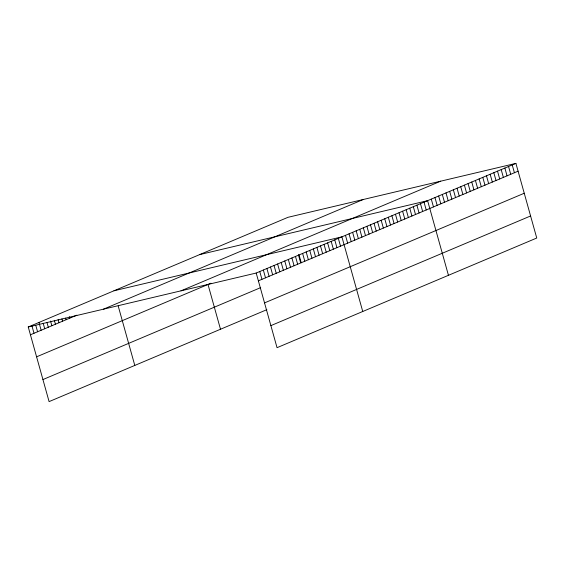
<?xml version="1.0" encoding="UTF-8"?>
<svg xmlns="http://www.w3.org/2000/svg" width="565" height="565" viewBox="0 0 565 565"><rect width="100%" height="100%" fill="white"/><g stroke="black" fill="none" stroke-linecap="round" stroke-linejoin="round"><path stroke-width="0.85" d="M266.857 309.669L49.091 401.616L28.25 326.973L287.959 217.32L515.909 163.384L536.75 238.027L277.041 347.68L256.199 273.036L515.909 163.384M30.432 334.777L76.854 315.178M103.473 309.175L363.182 199.523M180.977 290.834L440.686 181.181M36.591 356.833L210.943 283.22M258.375 280.84L518.091 171.188M42.933 379.56L260.698 287.613M264.533 302.897L524.249 193.244M270.882 325.624L530.591 215.971M199.657 254.603L427.606 200.667L448.448 275.31M113.953 290.784L341.903 236.855L362.744 311.499M28.25 326.973L256.199 273.036M512.229 164.938L514.411 172.742M508.549 166.491L510.732 174.295M504.87 168.045L507.052 175.849M501.19 169.599L503.373 177.403M497.511 171.153L499.693 178.957M493.831 172.706L496.014 180.51M490.152 174.26L492.334 182.064M486.472 175.814L488.654 183.618M482.793 177.368L484.975 185.172M479.113 178.921L481.295 186.725M475.44 180.475L477.616 188.272M471.761 182.022L473.936 189.826M468.081 183.576L470.257 191.38M464.402 185.129L466.577 192.933M460.722 186.683L462.897 194.487M457.043 188.237L459.218 196.041M453.363 189.791L455.538 197.595M449.684 191.344L451.859 199.148M446.004 192.898L448.179 200.702M442.324 194.452L444.5 202.256M438.645 196.006L440.82 203.81M434.965 197.559L437.148 205.363M431.286 199.113L433.468 206.917M424.033 202.171L426.215 209.975M420.466 203.683L422.641 211.487M416.892 205.187L419.075 212.991M413.326 206.698L415.501 214.502M409.752 208.203L411.927 216.007M406.179 209.714L408.361 217.518M402.612 211.218L404.787 219.022M399.038 212.73L401.221 220.534M395.465 214.234L397.647 222.038M391.898 215.745L394.073 223.549M388.325 217.25L390.507 225.054M384.751 218.761L386.933 226.565M381.184 220.265L383.36 228.069M377.611 221.777L379.793 229.581M374.044 223.281L376.219 231.085M370.47 224.792L372.646 232.596M366.897 226.297L369.079 234.101M363.33 227.808L365.506 235.612M359.757 229.312L361.939 237.116M356.183 230.824L358.365 238.628M352.617 232.328L354.792 240.132M349.043 233.839L351.225 241.643M345.469 235.344L347.652 243.148M338.329 238.359L340.511 246.163M334.763 239.871L336.938 247.675M331.189 241.375L333.364 249.179M327.615 242.886L329.798 250.691M324.049 244.391L326.224 252.195M320.475 245.902L322.657 253.706M316.901 247.406L319.084 255.211M313.335 248.918L315.51 256.722M309.761 250.422L311.944 258.226M306.188 251.934L308.37 259.731M302.621 253.438L304.796 261.242M299.047 254.942L301.23 262.746M298.412 254.751L300.531 262.329M295.481 256.454L297.656 264.258M291.907 257.958L294.082 265.762M288.334 259.469L290.516 267.273M284.767 260.974L286.942 268.778M281.193 262.485L283.376 270.289M277.62 263.989L279.802 271.793M274.053 265.501L276.228 273.305M270.48 267.005L272.662 274.809M266.906 268.516L269.088 276.32M263.339 270.021L265.515 277.825M259.766 271.532L261.948 279.336M207.998 284.463L220.498 329.247M118.184 305.94L134.795 365.428M69.276 316.633L69.714 318.194M65.702 318.137L66.14 319.698M61.917 318.865L62.567 321.21M58.124 319.592L59 322.714M54.339 320.32L55.427 324.225M50.546 321.047L51.853 325.73M46.98 322.559L48.286 327.234M43.187 323.279L44.713 328.745M38.964 322.446L41.139 330.25M35.828 325.518L37.573 331.761M31.824 325.461L33.999 333.265"/></g></svg>
